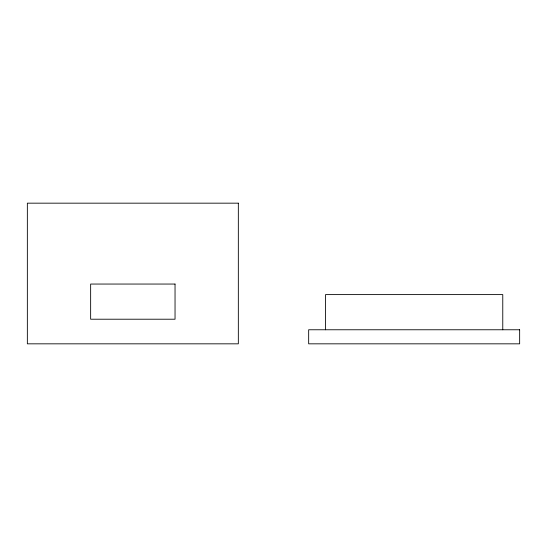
<?xml version="1.0" encoding="UTF-8"?>
<svg xmlns="http://www.w3.org/2000/svg" width="547" height="547" viewBox="0 0 547 547"><rect width="100%" height="100%" fill="white"/><g stroke="black" fill="none" stroke-linecap="round" stroke-linejoin="round"><path stroke-width="0.82" d="M502.768 329.766L502.768 294.601L325.54 294.601L325.54 329.766M238.335 203.169L27.35 203.169L27.35 343.831L238.335 343.831L238.335 203.169M175.04 284.05L90.645 284.05L90.645 319.216L175.04 319.216L175.04 284.05M519.65 329.766L308.665 329.766L308.665 343.831L519.65 343.831L519.65 329.766"/></g></svg>
